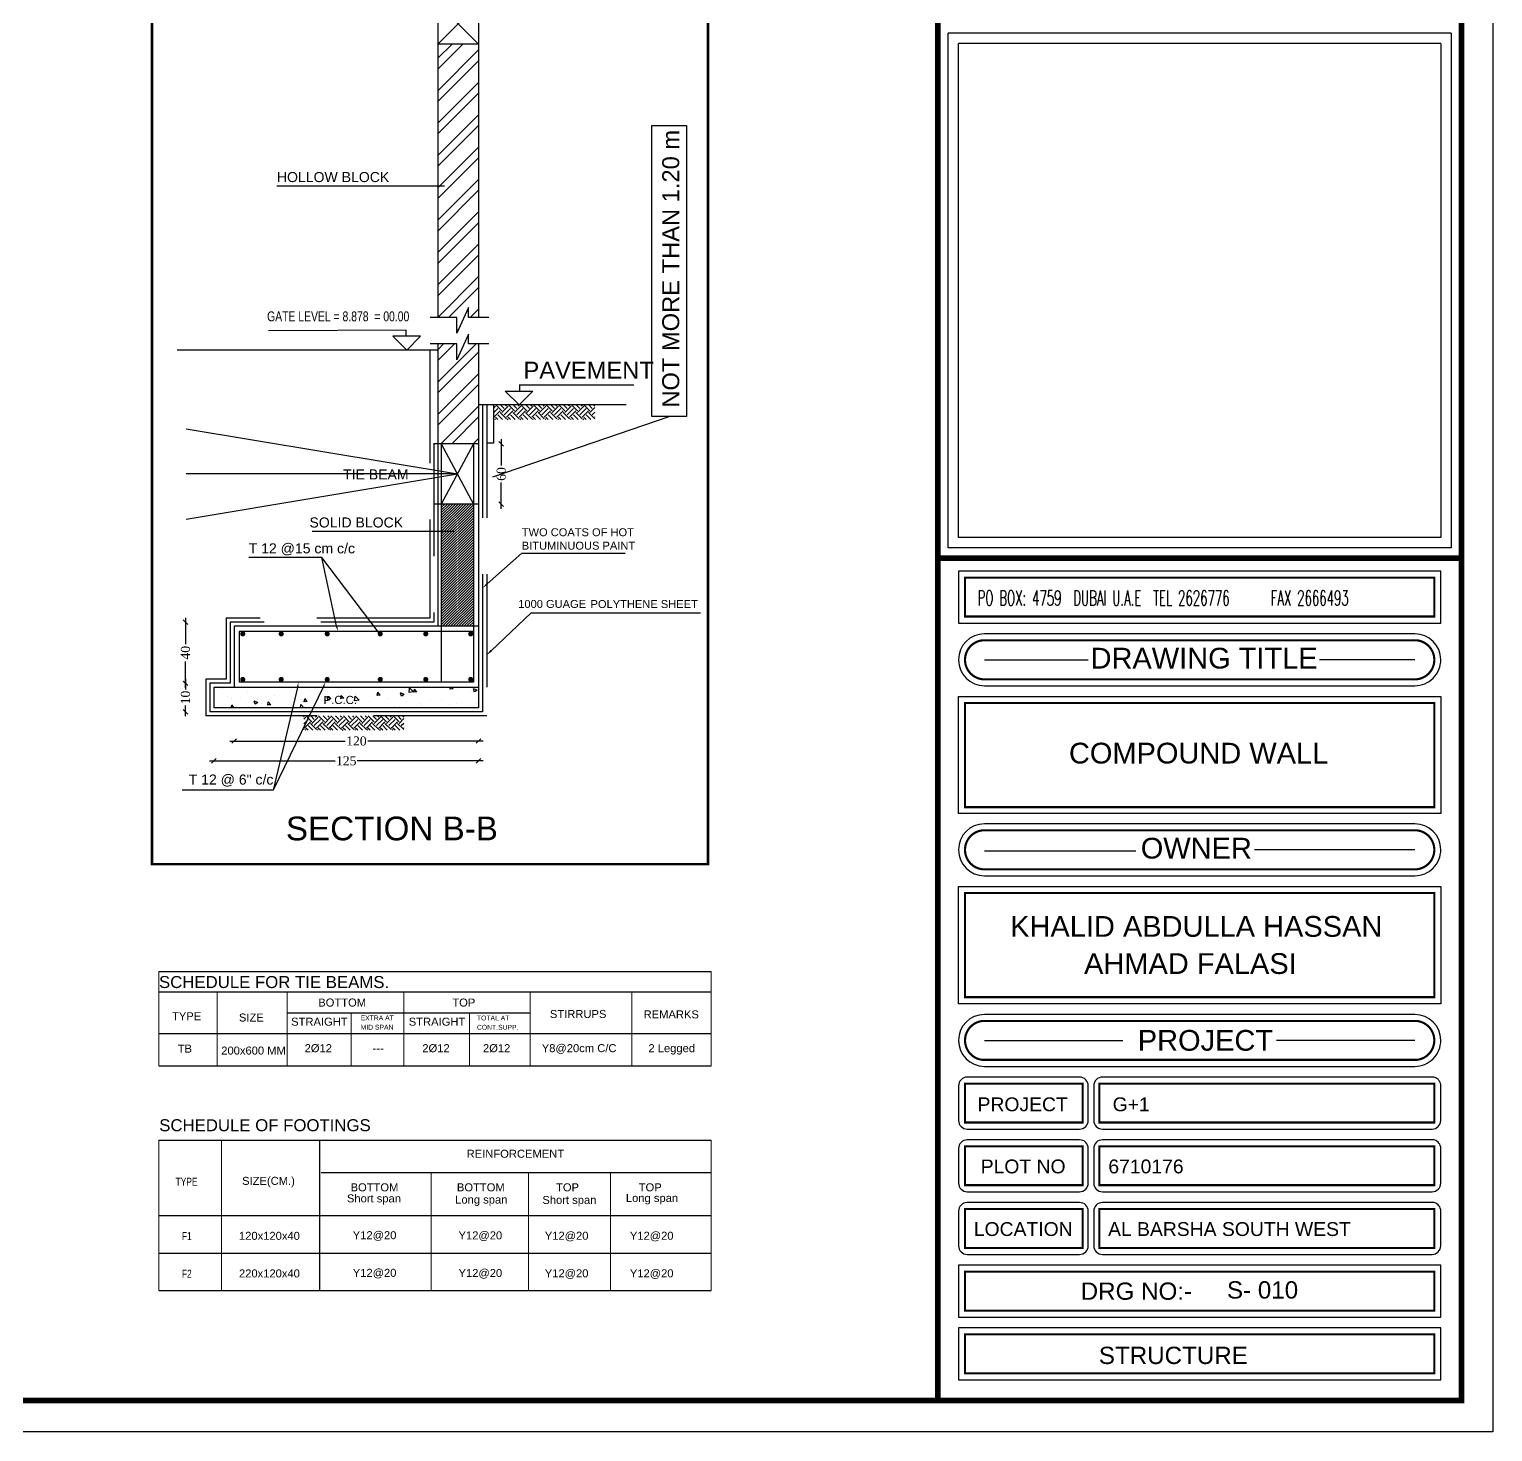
# Model space of a CAD drawing. Header units: metres. Extents: x 503482 to 1007323, y 2781056 to 5562345.
# Drawn here: x 504060.29 to 504092.66, y 2781056.11 to 2781087.14 of the extents above; entities that cross this region are included whole.
import ezdxf

# ---------------------------------------------------------------- set-up
doc = ezdxf.new("R2010")
doc.units = ezdxf.units.M
doc.header["$LTSCALE"] = 10
doc.header["$MEASUREMENT"] = 0
doc.header["$PDMODE"] = 3
doc.linetypes.add('HIDDEN', pattern=[0.375, 0.25, -0.125])
doc.linetypes.add('HIDDEN2', pattern=[0.1875, 0.125, -0.0625])
doc.layers.get('0').update_dxf_attribs({"linetype": 'CONTINUOUS'})
doc.layers.get('DEFPOINTS').update_dxf_attribs({"linetype": 'CONTINUOUS'})
for name, color, linetype in [('00001WALL', 7, 'CONTINUOUS'), ('BEAM', 7, 'CONTINUOUS'), ('COL', 3, 'CONTINUOUS'), ('D', 1, 'CONTINUOUS'), ('M.TITLE BLOCK', 7, 'CONTINUOUS'), ('W', 7, 'CONTINUOUS')]:
    doc.layers.add(name, color=color, linetype=linetype)
for name, color, linetype, lineweight in [('01_WALLS', 7, 'CONTINUOUS', 25), ('furniture', 2, 'CONTINUOUS', 13), ('TEXT', 254, 'CONTINUOUS', 13), ('WALL', 7, 'CONTINUOUS', 30)]:
    doc.layers.add(name, color=color, linetype=linetype, lineweight=lineweight)
doc.styles.add('AREAL', font='times.ttf')
doc.styles.add('ARIAL', font='arial.ttf')
doc.styles.add('ARIEL', font='arial.ttf', dxfattribs={"width": 0.75})
doc.styles.add('ROMAN', font='romant.shx', dxfattribs={"height": 0.6})
doc.styles.add('SANSSERIFBOLD', font='sanss___.ttf', dxfattribs={"height": 18})
doc.styles.add('style3', font='arial.ttf', dxfattribs={"height": 7})
doc.dimstyles.new('bdc-1-100-A', dxfattribs={"dimtxt": 0.2, "dimasz": 0.1, "dimexe": 0, "dimexo": 0, "dimgap": 0.05, "dimtad": 1, "dimzin": 7, "dimdsep": 46, "dimtxsty": 'AREAL', "dimblk": 'OBLIQUE', "dimcen": 0.001, "dimdle": 0.1, "dimse1": 1, "dimse2": 1, "dimclrd": 15, "dimclre": 8, "dimclrt": 3, "dimadec": 0, "dimazin": 0, "dimtfac": 1, "dimtix": 1, "dimtmove": 2, "dimatfit": 3, "dimldrblk": 'OBLIQUE', "dimfxl": 0.1, "dimtolj": 1, "dimtzin": 0, "dimlwe": 5, "dimarcsym": 0})
doc.dimstyles.new('omer', dxfattribs={"dimscale": 0, "dimtxt": 489, "dimasz": 6, "dimexe": 4, "dimexo": 4, "dimgap": 2, "dimtad": 1, "dimdec": 0, "dimzin": 0, "dimdsep": 46, "dimlunit": 4, "dimtxsty": 'style3', "dimblk": 'ARCHTICK', "dimcen": 4, "dimdle": 2, "dimclrd": 1, "dimclre": 1, "dimclrt": 3, "dimadec": 0, "dimazin": 0, "dimtfac": 2, "dimtdec": 0, "dimtofl": 0, "dimtmove": 2, "dimatfit": 3, "dimldrblk": 'OPEN', "dimfxl": 4, "dimtolj": 1, "dimtzin": 0, "dimarcsym": 0})
pattern_1 = [(45, (503743.36575, 2781239.9281), (-0.35829064, 0.35829064), []), (45, (503743.6046, 2781239.9281), (-0.35829064, 0.35829064), [])]

# ---------------------------------------------------------------- blocks, each defined once
blk = doc.blocks.new('A$C2A1342A5')
at = {"color": 1, "style": 'ROMAN'}
blk.add_text('PO BOX: 4759  DUBAI U.A.E  TEL 2626776   FAX 2666493', height=10, dxfattribs=at).set_placement((-0.95, 0))
blk = doc.blocks.new('*X1229')
at = {"color": 0}
for p, q in [((17472.6, 6951.3), (17463.1, 6960.8)), ((17463.3, 6963.7), (17465.8, 6966.2)), ((17468, 6959), (17475.1, 6966.2)), ((17472.6, 6954.4), (17484.4, 6966.2)), ((17492.7, 6946.7), (17480.3, 6959)), ((17497.4, 6951.3), (17485, 6963.7)), ((17488.1, 6963.7), (17490.6, 6966.2)), ((17492.7, 6959), (17499.9, 6966.2)), ((17497.4, 6954.4), (17509.2, 6966.2)), ((17517.5, 6946.7), (17505.1, 6959)), ((17522.1, 6951.3), (17509.7, 6963.7)), ((17512.8, 6963.7), (17515.3, 6966.2)), ((17517.5, 6959), (17524.6, 6966.2)), ((17522.1, 6954.4), (17533.9, 6966.2)), ((17542.2, 6946.7), (17529.8, 6959)), ((17546.9, 6951.3), (17534.5, 6963.7)), ((17537.6, 6963.7), (17540.1, 6966.2)), ((17542.2, 6959), (17549.4, 6966.2)), ((17546.9, 6954.4), (17558.7, 6966.2)), ((17567, 6946.7), (17554.6, 6959)), ((17571.6, 6951.3), (17559.2, 6963.7)), ((17562.3, 6963.7), (17564.8, 6966.2)), ((17567, 6959), (17574.1, 6966.2)), ((17571.6, 6954.4), (17583.4, 6966.2)), ((17591.7, 6946.7), (17579.3, 6959)), ((17596.4, 6951.3), (17584, 6963.7)), ((17587.1, 6963.7), (17589.6, 6966.2)), ((17591.7, 6959), (17598.9, 6966.2)), ((17596.4, 6954.4), (17608.2, 6966.2)), ((17616.5, 6946.7), (17604.1, 6959)), ((17621.1, 6951.3), (17608.7, 6963.7)), ((17611.8, 6963.7), (17614.3, 6966.2)), ((17616.5, 6959), (17623.6, 6966.2)), ((17621.1, 6954.4), (17632.9, 6966.2)), ((17641.2, 6946.7), (17628.8, 6959)), ((17645.8, 6951.3), (17633.5, 6963.7)), ((17636.6, 6963.7), (17639.1, 6966.2)), ((17641.2, 6959), (17648.4, 6966.2)), ((17645.8, 6954.4), (17657.6, 6966.2)), ((17662.3, 6950.3), (17653.6, 6959)), ((17662.3, 6959.6), (17658.2, 6963.7)), ((17661.3, 6963.7), (17662.3, 6964.7)), ((17468, 6946.7), (17463.1, 6951.5)), ((17463.3, 6942), (17463.1, 6942.3)), ((17463.3, 6938.9), (17475.7, 6951.3)), ((17471.1, 6937.4), (17480.3, 6946.7)), ((17488.1, 6942), (17475.7, 6954.4)), ((17480.4, 6937.4), (17485, 6942)), ((17486.5, 6937.4), (17485, 6938.9)), ((17488.1, 6938.9), (17500.5, 6951.3)), ((17495.9, 6937.4), (17505.1, 6946.7)), ((17512.8, 6942), (17500.5, 6954.4)), ((17505.1, 6937.4), (17509.7, 6942)), ((17511.2, 6937.4), (17509.7, 6938.9)), ((17512.8, 6938.9), (17525.2, 6951.3)), ((17520.6, 6937.4), (17529.8, 6946.7)), ((17537.6, 6942), (17525.2, 6954.4)), ((17529.9, 6937.4), (17534.5, 6942)), ((17536, 6937.4), (17534.5, 6938.9)), ((17537.6, 6938.9), (17549.9, 6951.3)), ((17545.3, 6937.4), (17554.6, 6946.7)), ((17562.3, 6942), (17549.9, 6954.4)), ((17554.6, 6937.4), (17559.2, 6942)), ((17560.7, 6937.4), (17559.2, 6938.9)), ((17562.3, 6938.9), (17574.7, 6951.3)), ((17570.1, 6937.4), (17579.3, 6946.7)), ((17587.1, 6942), (17574.7, 6954.4)), ((17579.4, 6937.4), (17584, 6942)), ((17585.5, 6937.4), (17584, 6938.9)), ((17587.1, 6938.9), (17599.4, 6951.3)), ((17594.8, 6937.4), (17604.1, 6946.7)), ((17611.8, 6942), (17599.4, 6954.4)), ((17604.1, 6937.4), (17608.7, 6942)), ((17610.2, 6937.4), (17608.7, 6938.9)), ((17611.8, 6938.9), (17624.2, 6951.3)), ((17619.6, 6937.4), (17628.8, 6946.7)), ((17636.6, 6942), (17624.2, 6954.4)), ((17628.9, 6937.4), (17633.5, 6942)), ((17635, 6937.4), (17633.5, 6938.9)), ((17636.6, 6938.9), (17648.9, 6951.3)), ((17644.3, 6937.4), (17653.6, 6946.7)), ((17661.3, 6942), (17648.9, 6954.4)), ((17653.6, 6937.4), (17658.2, 6942)), ((17659.7, 6937.4), (17658.2, 6938.9)), ((17661.3, 6938.9), (17662.3, 6940))]:
    blk.add_line(p, q, dxfattribs=at)
blk = doc.blocks.new('*X1228')
at = {"color": 0}
for p, q in [((17487.78, 6587.7), (17488.48, 6587.96)), ((17487.78, 6587.7), (17488.28, 6587.36)), ((17488.28, 6587.35), (17488.48, 6587.95)), ((17489.14, 6587.44), (17489.14, 6587.44)), ((17491.64, 6587.77), (17491.64, 6587.77)), ((17492.47, 6587.99), (17492.7, 6588.26)), ((17492.47, 6587.99), (17493.06, 6587.94)), ((17493.07, 6587.92), (17493.01, 6588.26)), ((17499.64, 6587.36), (17500.12, 6587.94)), ((17499.64, 6587.36), (17500.24, 6587.31)), ((17500.24, 6587.3), (17500.12, 6587.92)), ((17500.28, 6587.39), (17501.06, 6588.2)), ((17500.28, 6587.39), (17501.17, 6587.25)), ((17500.7, 6586.75), (17500.7, 6586.75)), ((17501.17, 6587.24), (17501.06, 6588.19)), ((17502.15, 6586.89), (17502.85, 6587.16)), ((17502.15, 6586.89), (17502.65, 6586.56)), ((17502.65, 6586.55), (17502.85, 6587.15)), ((17506.53, 6587.75), (17506.53, 6587.75)), ((17506.81, 6586.73), (17507.29, 6587.31)), ((17506.81, 6586.73), (17507.41, 6586.68)), ((17507.21, 6587.16), (17507.21, 6587.16)), ((17507.41, 6586.67), (17507.3, 6587.29)), ((17511.72, 6586.82), (17511.72, 6586.82)), ((17512.41, 6587.91), (17512.41, 6587.91)), ((17513.98, 6586.11), (17514.47, 6586.68)), ((17514.23, 6587.15), (17514.23, 6587.15)), ((17514.59, 6586.04), (17514.47, 6586.67)), ((17518.01, 6587.65), (17518.01, 6587.65)), ((17520.59, 6587.56), (17520.59, 6587.56)), ((17527.66, 6586.67), (17527.66, 6586.67)), ((17532.8, 6587.38), (17532.8, 6587.38)), ((17537.85, 6588.02), (17537.85, 6588.02)), ((17537.93, 6588.17), (17537.93, 6588.17)), ((17487.94, 6585.09), (17487.94, 6585.09)), ((17489.04, 6584.75), (17489.04, 6584.75)), ((17491.83, 6585.06), (17491.83, 6585.06)), ((17492.8, 6584.33), (17492.8, 6584.33)), ((17493.28, 6584.87), (17493.28, 6584.87)), ((17494.87, 6585.75), (17494.87, 6585.75)), ((17497.03, 6585.81), (17497.03, 6585.81)), ((17498.62, 6584.64), (17498.62, 6584.64)), ((17499.12, 6585.16), (17499.12, 6585.16)), ((17501.62, 6585.49), (17501.62, 6585.49)), ((17502.16, 6586.52), (17502.16, 6586.52)), ((17503.1, 6584.56), (17503.1, 6584.56)), ((17503.96, 6584.42), (17503.96, 6584.42)), ((17505.41, 6585.99), (17505.41, 6585.99)), ((17508.93, 6585.56), (17508.93, 6585.56)), ((17510.95, 6585.74), (17511.73, 6586.55)), ((17510.95, 6585.74), (17511.84, 6585.6)), ((17511.85, 6585.59), (17511.74, 6586.54)), ((17512.28, 6584.58), (17512.28, 6584.58)), ((17513.98, 6586.11), (17514.58, 6586.05)), ((17514.76, 6586.56), (17514.76, 6586.56)), ((17516.52, 6586.09), (17517.22, 6586.36)), ((17516.52, 6586.09), (17517.02, 6585.76)), ((17517.02, 6585.74), (17517.23, 6586.35)), ((17517.42, 6585.28), (17517.42, 6585.28)), ((17521.16, 6585.48), (17521.64, 6586.05)), ((17521.16, 6585.48), (17521.75, 6585.43)), ((17521.76, 6585.41), (17521.64, 6586.04)), ((17521.7, 6584.54), (17521.7, 6584.54)), ((17521.8, 6584.26), (17522.4, 6584.89)), ((17522.48, 6584.26), (17522.41, 6584.88)), ((17522.47, 6585.92), (17522.47, 6585.92)), ((17524.2, 6584.86), (17524.2, 6584.86)), ((17527.99, 6585.36), (17527.99, 6585.36)), ((17528.33, 6584.85), (17528.81, 6585.43)), ((17528.33, 6584.85), (17528.93, 6584.8)), ((17528.93, 6584.78), (17528.82, 6585.41)), ((17530.24, 6585.06), (17530.24, 6585.06)), ((17530.89, 6585.29), (17531.59, 6585.56)), ((17530.89, 6585.29), (17531.39, 6584.96)), ((17531.39, 6584.94), (17531.6, 6585.55)), ((17534.3, 6586.19), (17534.3, 6586.19)), ((17535.53, 6584.26), (17535.98, 6584.8)), ((17536.08, 6584.26), (17535.99, 6584.78)), ((17536.07, 6586.06), (17536.07, 6586.06)), ((17536.81, 6586.52), (17536.81, 6586.52)), ((17537.73, 6584.69), (17537.73, 6584.69))]:
    blk.add_line(p, q, dxfattribs=at)
blk = doc.blocks.new('_ArchTick')
at = {"color": 0, "linetype": 'ByBlock', "const_width": 0.15}
blk.add_lwpolyline([(-0.5, -0.5), (0.5, 0.5)], dxfattribs=at)
blk = doc.blocks.new('_Open')
at = {"color": 0, "linetype": 'ByBlock', "lineweight": -2}
for p, q in [((-1, 0.1667), (0, 0)), ((-1, -0.1667), (0, 0)), ((0, 0), (-1, 0))]:
    blk.add_line(p, q, dxfattribs=at)
blk = doc.blocks.new('_Oblique')
at = {"color": 0, "linetype": 'ByBlock', "lineweight": -2}
blk.add_line((-0.5, -0.5), (0.5, 0.5), dxfattribs=at)
blk = doc.blocks.new('*D1322')
at = {"layer": 'DEFPOINTS', "color": 0, "transparency": 16777216}
for p in [(504064.822, 2781072.577), (504070.227, 2781072.577), (504070.227, 2781071.389)]:
    blk.add_point(p, dxfattribs=at)
at = {"layer": 'furniture', "color": 1, "lineweight": -2, "transparency": 16777216}
for p, q in [((504064.722, 2781071.389), (504067.276, 2781071.389)), ((504070.327, 2781071.389), (504067.774, 2781071.389))]:
    blk.add_line(p, q, dxfattribs=at)
at = {"layer": 'furniture', "color": 1, "lineweight": -2, "transparency": 16777216, "xscale": 0.1, "yscale": 0.1, "zscale": 0.1, "rotation": 180}
blk.add_blockref('_Oblique', (504064.822, 2781071.389), dxfattribs=at)
at = {"layer": 'furniture', "color": 1, "lineweight": -2, "transparency": 16777216, "xscale": 0.1, "yscale": 0.1, "zscale": 0.1}
blk.add_blockref('_Oblique', (504070.227, 2781071.389), dxfattribs=at)
at = {"layer": 'furniture', "color": 3, "transparency": 16777216, "insert": (504067.525, 2781071.389), "char_height": 0.2, "attachment_point": 5, "style": 'AREAL'}
blk.add_mtext('\\A1;120', dxfattribs=at)
blk = doc.blocks.new('*D1323')
at = {"layer": 'DEFPOINTS', "color": 0, "transparency": 16777216}
for p in [(504064.372, 2781072.126), (504070.227, 2781072.126), (504070.227, 2781070.951)]:
    blk.add_point(p, dxfattribs=at)
at = {"layer": 'furniture', "color": 1, "lineweight": -2, "transparency": 16777216}
for p, q in [((504064.272, 2781070.951), (504067.055, 2781070.951)), ((504070.327, 2781070.951), (504067.544, 2781070.951))]:
    blk.add_line(p, q, dxfattribs=at)
at = {"layer": 'furniture', "color": 1, "lineweight": -2, "transparency": 16777216, "xscale": 0.1, "yscale": 0.1, "zscale": 0.1, "rotation": 180}
blk.add_blockref('_Oblique', (504064.372, 2781070.951), dxfattribs=at)
at = {"layer": 'furniture', "color": 1, "lineweight": -2, "transparency": 16777216, "xscale": 0.1, "yscale": 0.1, "zscale": 0.1}
blk.add_blockref('_Oblique', (504070.227, 2781070.951), dxfattribs=at)
at = {"layer": 'furniture', "color": 3, "transparency": 16777216, "insert": (504067.3, 2781070.951), "char_height": 0.2, "attachment_point": 5, "style": 'AREAL'}
blk.add_mtext('\\A1;125', dxfattribs=at)
blk = doc.blocks.new('*D1324')
at = {"layer": 'DEFPOINTS', "color": 0, "transparency": 16777216}
for p in [(504064.732, 2781074.018), (504063.743, 2781072.667), (504064.732, 2781072.667)]:
    blk.add_point(p, dxfattribs=at)
at = {"layer": 'furniture', "color": 1, "lineweight": -2, "transparency": 16777216}
for p, q in [((504063.743, 2781074.118), (504063.743, 2781073.533)), ((504063.743, 2781072.567), (504063.743, 2781073.152))]:
    blk.add_line(p, q, dxfattribs=at)
at = {"layer": 'furniture', "color": 1, "lineweight": -2, "transparency": 16777216, "xscale": 0.1, "yscale": 0.1, "zscale": 0.1}
for p, rotation in [((504063.743, 2781074.018), 90), ((504063.743, 2781072.667), 270)]:
    blk.add_blockref('_Oblique', p, dxfattribs=dict(at, rotation=rotation))
at = {"layer": 'furniture', "color": 3, "transparency": 16777216, "insert": (504063.743, 2781073.343), "char_height": 0.2, "attachment_point": 5, "rotation": 90, "style": 'AREAL'}
blk.add_mtext('\\A1;40', dxfattribs=at)
blk = doc.blocks.new('*D1405')
at = {"layer": 'DEFPOINTS', "color": 0, "transparency": 16777216}
for p in [(504064.732, 2781072.667), (504063.743, 2781072.036), (504064.282, 2781072.036)]:
    blk.add_point(p, dxfattribs=at)
at = {"layer": 'furniture', "color": 1, "lineweight": -2, "transparency": 16777216}
for p, q in [((504063.743, 2781072.767), (504063.743, 2781072.527)), ((504063.743, 2781071.936), (504063.743, 2781072.177))]:
    blk.add_line(p, q, dxfattribs=at)
at = {"layer": 'furniture', "color": 1, "lineweight": -2, "transparency": 16777216, "xscale": 0.1, "yscale": 0.1, "zscale": 0.1}
for p, rotation in [((504063.743, 2781072.667), 90), ((504063.743, 2781072.036), 270)]:
    blk.add_blockref('_Oblique', p, dxfattribs=dict(at, rotation=rotation))
at = {"layer": 'furniture', "color": 3, "transparency": 16777216, "insert": (504063.743, 2781072.352), "char_height": 0.2, "attachment_point": 5, "rotation": 90, "style": 'AREAL'}
blk.add_mtext('\\A1;10', dxfattribs=at)
blk = doc.blocks.new('*D1406')
at = {"layer": 'DEFPOINTS', "color": 0, "transparency": 16777216}
for p in [(504069.236, 2781077.965), (504069.239, 2781076.63), (504070.728, 2781076.63)]:
    blk.add_point(p, dxfattribs=at)
at = {"layer": 'furniture', "color": 1, "lineweight": -2, "transparency": 16777216}
for p, q in [((504070.728, 2781078.065), (504070.728, 2781077.484)), ((504070.728, 2781076.53), (504070.728, 2781077.112))]:
    blk.add_line(p, q, dxfattribs=at)
at = {"layer": 'furniture', "color": 1, "lineweight": -2, "transparency": 16777216, "xscale": 0.1, "yscale": 0.1, "zscale": 0.1}
for p, rotation in [((504070.728, 2781077.965), 90), ((504070.728, 2781076.63), 270)]:
    blk.add_blockref('_Oblique', p, dxfattribs=dict(at, rotation=rotation))
at = {"layer": 'furniture', "color": 3, "transparency": 16777216, "insert": (504070.728, 2781077.298), "char_height": 0.2, "attachment_point": 5, "rotation": 90, "style": 'AREAL'}
blk.add_mtext('\\A1;60', dxfattribs=at)

msp = doc.modelspace()

# ---------------------------------------------------------------- hatches: boundary and pattern name
at = {"layer": 'COL'}
h = msp.add_hatch(dxfattribs=at)
h.set_pattern_fill('ANSI31', color=256, scale=0.333629, style=0)
h.set_pattern_definition([(45, (503450.335075, 2781369.34345), (-0.029488942, 0.029488942), [])])
h.paths.add_polyline_path([(504070.115, 2781076.63), (504069.403, 2781076.63), (504069.403, 2781073.928), (504070.115, 2781073.928)])
at = {"layer": 'WALL'}
h = msp.add_hatch(dxfattribs=at)
h.set_pattern_fill('ANSI32', color=9, scale=1.351199, style=0)
h.set_pattern_definition(pattern_1)
h.paths.add_polyline_path([(504070.227, 2781086.809), (504069.326, 2781086.809), (504069.326, 2781080.763), (504069.747, 2781080.763), (504069.747, 2781080.412), (504070.001, 2781080.979), (504070.001, 2781080.763), (504070.227, 2781080.763)])
h = msp.add_hatch(dxfattribs=at)
h.set_pattern_fill('ANSI32', color=9, scale=1.351199, style=0)
h.set_pattern_definition(pattern_1)
h.paths.add_polyline_path([(504070.227, 2781080.175), (504070.001, 2781080.175), (504070.001, 2781080.391), (504069.747, 2781079.824), (504069.747, 2781080.175), (504069.326, 2781080.175), (504069.326, 2781077.982), (504069.326, 2781077.965), (504070.227, 2781077.965), (504070.227, 2781077.982)])

# ---------------------------------------------------------------- linework, layer by layer
at = {"color": 4}
for p, q in [((504070.24, 2781077.965), (504069.239, 2781077.965)), ((504070.227, 2781077.965), (504069.326, 2781077.965)), ((504070.24, 2781076.63), (504069.239, 2781076.63))]:
    msp.add_line(p, q, dxfattribs=at)
for p, q in [((504063.153, 2781066.292), (504075.374, 2781066.292)), ((504063.153, 2781065.837), (504075.374, 2781065.837)), ((504065.994, 2781065.379), (504071.372, 2781065.379)), ((504063.153, 2781064.92), (504071.372, 2781064.92)), ((504071.372, 2781064.92), (504075.374, 2781064.92)), ((504063.153, 2781064.2), (504075.374, 2781064.2)), ((504063.153, 2781062.557), (504075.374, 2781062.557)), ((504066.709, 2781062.557), (504066.709, 2781059.229)), ((504066.744, 2781061.845), (504075.374, 2781061.845)), ((504063.153, 2781060.893), (504075.374, 2781060.893)), ((504063.153, 2781060.061), (504075.374, 2781060.061)), ((504063.153, 2781059.229), (504075.374, 2781059.229))]:
    msp.add_line(p, q)
at = {"layer": '00001WALL', "color": 2, "ltscale": 0.025}
for p, q in [((504070.555, 2781078.828), (504070.407, 2781078.828)), ((504070.555, 2781078.828), (504070.555, 2781077.982)), ((504070.54, 2781077.237), (504074.44, 2781078.567)), ((504070.555, 2781077.982), (504070.407, 2781077.982))]:
    msp.add_line(p, q, dxfattribs=at)
msp.add_lwpolyline([(504074.823, 2781078.567), (504074.058, 2781078.567), (504074.058, 2781085.01), (504074.823, 2781085.01)], close=True, dxfattribs=at)
at = {"layer": '01_WALLS', "color": 4, "const_width": 0.0478}
for points in [[(504091.368, 2781075.004), (504080.987, 2781075.004), (504080.987, 2781074.143), (504091.368, 2781074.143)], [(504091.368, 2781075.004), (504080.987, 2781075.004), (504080.987, 2781074.143), (504091.368, 2781074.143)], [(504080.987, 2781072.231), (504091.368, 2781072.231), (504091.368, 2781069.926), (504080.987, 2781069.926)], [(504080.987, 2781072.231), (504091.368, 2781072.231), (504091.368, 2781069.926), (504080.987, 2781069.926)], [(504080.987, 2781068.026), (504091.368, 2781068.026), (504091.368, 2781065.721), (504080.987, 2781065.721)], [(504080.987, 2781068.026), (504091.368, 2781068.026), (504091.368, 2781065.721), (504080.987, 2781065.721)], [(504083.59, 2781062.948), (504083.59, 2781063.808), (504080.987, 2781063.808), (504080.987, 2781062.948)], [(504083.59, 2781062.948), (504083.59, 2781063.808), (504080.987, 2781063.808), (504080.987, 2781062.948)], [(504083.958, 2781062.948), (504091.368, 2781062.948), (504091.368, 2781063.808), (504083.958, 2781063.808)], [(504083.958, 2781062.948), (504091.368, 2781062.948), (504091.368, 2781063.808), (504083.958, 2781063.808)], [(504083.59, 2781061.561), (504083.59, 2781062.422), (504080.987, 2781062.422), (504080.987, 2781061.561)], [(504083.59, 2781061.561), (504083.59, 2781062.422), (504080.987, 2781062.422), (504080.987, 2781061.561)], [(504083.958, 2781061.561), (504091.368, 2781061.561), (504091.368, 2781062.422), (504083.958, 2781062.422)], [(504083.958, 2781061.561), (504091.368, 2781061.561), (504091.368, 2781062.422), (504083.958, 2781062.422)], [(504083.59, 2781060.174), (504083.59, 2781061.035), (504080.987, 2781061.035), (504080.987, 2781060.174)], [(504083.59, 2781060.174), (504083.59, 2781061.035), (504080.987, 2781061.035), (504080.987, 2781060.174)], [(504083.958, 2781060.174), (504091.368, 2781060.174), (504091.368, 2781061.035), (504083.958, 2781061.035)], [(504083.958, 2781060.174), (504091.368, 2781060.174), (504091.368, 2781061.035), (504083.958, 2781061.035)], [(504091.368, 2781059.648), (504080.987, 2781059.648), (504080.987, 2781058.787), (504091.368, 2781058.787)], [(504091.368, 2781059.648), (504080.987, 2781059.648), (504080.987, 2781058.787), (504091.368, 2781058.787)], [(504091.368, 2781058.261), (504080.987, 2781058.261), (504080.987, 2781057.4), (504091.368, 2781057.4)], [(504091.368, 2781058.261), (504080.987, 2781058.261), (504080.987, 2781057.4), (504091.368, 2781057.4)]]:
    msp.add_lwpolyline(points, close=True, dxfattribs=at)
for points in [[(504090.986, 2781073.617), (504081.37, 2781073.617, 0.888872), (504081.37, 2781072.756), (504090.986, 2781072.756, 0.888872), (504090.986, 2781073.617, -0.888872)], [(504090.986, 2781073.617), (504081.37, 2781073.617, 0.888872), (504081.37, 2781072.756), (504090.986, 2781072.756, 0.888872), (504090.986, 2781073.617, -0.888872)], [(504090.986, 2781069.413), (504081.37, 2781069.413, 0.888872), (504081.37, 2781068.552), (504090.986, 2781068.552, 0.888872), (504090.986, 2781069.413, -0.888872)], [(504090.986, 2781069.413), (504081.37, 2781069.413, 0.888872), (504081.37, 2781068.552), (504090.986, 2781068.552, 0.888872), (504090.986, 2781069.413, -0.888872)], [(504090.986, 2781065.195), (504081.37, 2781065.195, 0.888872), (504081.37, 2781064.335), (504090.986, 2781064.335, 0.888872), (504090.986, 2781065.195, -0.888872)], [(504090.986, 2781065.195), (504081.37, 2781065.195, 0.888872), (504081.37, 2781064.335), (504090.986, 2781064.335, 0.888872), (504090.986, 2781065.195, -0.888872)]]:
    msp.add_lwpolyline(points, format="xyb", dxfattribs=at)
at = {"layer": 'COL', "color": 5}
for p, q in [((504069.326, 2781087.867), (504069.326, 2781080.763)), ((504070.227, 2781087.867), (504070.227, 2781080.763)), ((504070.227, 2781086.809), (504069.326, 2781086.809)), ((504069.326, 2781080.175), (504069.326, 2781077.982)), ((504070.227, 2781080.175), (504070.227, 2781077.982)), ((504069.326, 2781077.982), (504069.326, 2781073.928)), ((504070.227, 2781077.982), (504070.227, 2781073.928))]:
    msp.add_line(p, q, dxfattribs=at)
at = {"layer": 'COL', "color": 4}
for p, q in [((504069.326, 2781087.709), (504070.227, 2781086.809)), ((504070.227, 2781087.709), (504069.326, 2781086.809)), ((504069.747, 2781080.763), (504069.159, 2781080.763)), ((504070.001, 2781080.979), (504069.747, 2781080.412)), ((504069.747, 2781080.412), (504069.747, 2781080.763)), ((504070.001, 2781080.763), (504070.001, 2781080.979)), ((504070.454, 2781080.763), (504070.001, 2781080.763)), ((504070.001, 2781080.391), (504069.747, 2781079.824)), ((504070.001, 2781080.175), (504070.001, 2781080.391)), ((504069.747, 2781080.175), (504069.159, 2781080.175)), ((504069.747, 2781079.824), (504069.747, 2781080.175)), ((504070.454, 2781080.175), (504070.001, 2781080.175)), ((504070.317, 2781072.036), (504064.282, 2781072.036))]:
    msp.add_line(p, q, dxfattribs=at)
at = {"layer": 'COL', "color": 7}
for p, q in [((504069.326, 2781080.04), (504063.559, 2781080.04)), ((504073.492, 2781078.828), (504070.215, 2781078.828))]:
    msp.add_line(p, q, dxfattribs=at)
at = {"layer": 'COL', "color": 7, "linetype": 'HIDDEN'}
for p, q in [((504069.146, 2781080.04), (504069.146, 2781074.108)), ((504070.317, 2781078.828), (504070.317, 2781073.928)), ((504070.407, 2781078.828), (504070.407, 2781071.946)), ((504069.236, 2781077.982), (504069.236, 2781074.018)), ((504069.146, 2781074.108), (504064.642, 2781074.108)), ((504064.642, 2781074.108), (504064.642, 2781072.757)), ((504069.236, 2781074.018), (504064.732, 2781074.018)), ((504064.732, 2781074.018), (504064.732, 2781072.667)), ((504070.317, 2781073.928), (504070.317, 2781072.036)), ((504064.642, 2781072.757), (504064.192, 2781072.757)), ((504064.192, 2781072.757), (504064.192, 2781071.946)), ((504064.732, 2781072.667), (504064.282, 2781072.667)), ((504064.282, 2781072.667), (504064.282, 2781072.036)), ((504070.407, 2781071.946), (504064.192, 2781071.946))]:
    msp.add_line(p, q, dxfattribs=at)
at = {"layer": 'COL'}
for p, q in [((504069.403, 2781077.965), (504069.403, 2781072.689)), ((504070.115, 2781077.965), (504070.115, 2781072.689)), ((504070.115, 2781073.815), (504064.935, 2781073.815)), ((504064.935, 2781073.815), (504064.935, 2781072.689)), ((504070.115, 2781072.689), (504064.935, 2781072.689))]:
    msp.add_line(p, q, dxfattribs=at)
at = {"layer": 'COL', "color": 3}
for p, q in [((504070.227, 2781073.928), (504064.822, 2781073.928)), ((504064.822, 2781073.928), (504064.822, 2781072.577)), ((504070.227, 2781073.928), (504070.227, 2781072.577))]:
    msp.add_line(p, q, dxfattribs=at)
at = {"layer": 'COL', "color": 2}
for p, q in [((504070.227, 2781072.577), (504064.372, 2781072.577)), ((504064.372, 2781072.577), (504064.372, 2781072.126)), ((504070.227, 2781072.577), (504070.227, 2781072.126)), ((504070.227, 2781072.126), (504064.372, 2781072.126))]:
    msp.add_line(p, q, dxfattribs=at)
at = {"layer": 'COL', "const_width": 0.0563}
for points in [[(504065.039, 2781073.759, -1), (504064.983, 2781073.759, -1)], [(504065.89, 2781073.759, -1), (504065.833, 2781073.759, -1)], [(504066.908, 2781073.759, -1), (504066.851, 2781073.759, -1)], [(504068.081, 2781073.759, -1), (504068.025, 2781073.759, -1)], [(504069.087, 2781073.759, -1), (504069.031, 2781073.759, -1)], [(504070.082, 2781073.759, -1), (504070.025, 2781073.759, -1)], [(504065.039, 2781072.753, -1), (504064.983, 2781072.753, -1)], [(504065.89, 2781072.753, -1), (504065.833, 2781072.753, -1)], [(504068.081, 2781072.753, -1), (504068.025, 2781072.753, -1)], [(504069.087, 2781072.753, -1), (504069.031, 2781072.753, -1)], [(504070.082, 2781072.753, -1), (504070.025, 2781072.753, -1)]]:
    msp.add_lwpolyline(points, format="xyb", close=True, dxfattribs=at)
at = {"layer": 'D', "color": 8, "linetype": 'HIDDEN2', "ltscale": 24}
for p, q in [((504069.403, 2781077.965), (504070.115, 2781076.63)), ((504070.115, 2781077.965), (504069.403, 2781076.63))]:
    msp.add_line(p, q, dxfattribs=at)
at = {"layer": 'M.TITLE BLOCK', "color": 253, "linetype": 'Continuous', "ltscale": 24}
for p, q in [((504081.417, 2781073.187), (504083.709, 2781073.187)), ((504081.417, 2781073.187), (504083.709, 2781073.187)), ((504090.935, 2781073.187), (504088.826, 2781073.187)), ((504090.935, 2781073.187), (504088.826, 2781073.187)), ((504084.764, 2781068.95), (504081.42, 2781068.95)), ((504084.764, 2781068.95), (504081.42, 2781068.95)), ((504090.938, 2781068.983), (504087.39, 2781068.983)), ((504090.938, 2781068.983), (504087.39, 2781068.983)), ((504081.417, 2781064.765), (504084.475, 2781064.765)), ((504081.417, 2781064.765), (504084.475, 2781064.765)), ((504090.938, 2781064.765), (504087.88, 2781064.765)), ((504090.938, 2781064.765), (504087.88, 2781064.765))]:
    msp.add_line(p, q, dxfattribs=at)
for points in [[(504007.755, 2781114.527), (504092.661, 2781114.527), (504092.661, 2781056.107), (504007.755, 2781056.107)], [(504007.755, 2781114.527), (504092.661, 2781114.527), (504092.661, 2781056.107), (504007.755, 2781056.107)], [(504091.512, 2781075.147), (504080.844, 2781075.147), (504080.844, 2781074), (504091.512, 2781074)], [(504091.512, 2781075.147), (504080.844, 2781075.147), (504080.844, 2781074), (504091.512, 2781074)], [(504080.844, 2781072.375), (504091.512, 2781072.375), (504091.512, 2781069.783), (504080.844, 2781069.783)], [(504080.844, 2781072.375), (504091.512, 2781072.375), (504091.512, 2781069.783), (504080.844, 2781069.783)], [(504080.844, 2781068.17), (504091.512, 2781068.17), (504091.512, 2781065.578), (504080.844, 2781065.578)], [(504080.844, 2781068.17), (504091.512, 2781068.17), (504091.512, 2781065.578), (504080.844, 2781065.578)], [(504091.512, 2781059.791), (504080.844, 2781059.791), (504080.844, 2781058.644), (504091.512, 2781058.644)], [(504091.512, 2781059.791), (504080.844, 2781059.791), (504080.844, 2781058.644), (504091.512, 2781058.644)], [(504091.512, 2781058.405), (504080.844, 2781058.405), (504080.844, 2781057.257), (504091.512, 2781057.257)], [(504091.512, 2781058.405), (504080.844, 2781058.405), (504080.844, 2781057.257), (504091.512, 2781057.257)]]:
    msp.add_lwpolyline(points, close=True, dxfattribs=at)
at = {"layer": 'M.TITLE BLOCK', "color": 252, "const_width": 0.121}
msp.add_lwpolyline([(504008.446, 2781113.836), (504091.97, 2781113.836), (504091.97, 2781056.797), (504008.446, 2781056.797)], close=True, dxfattribs=at)
msp.add_lwpolyline([(504008.446, 2781113.836), (504091.97, 2781113.836), (504091.97, 2781056.797), (504008.446, 2781056.797)], close=True, dxfattribs=at)
for points in [[(504080.387, 2781113.835), (504080.387, 2781056.799)], [(504080.387, 2781113.835), (504080.387, 2781056.799)], [(504091.97, 2781075.435), (504080.387, 2781075.435)], [(504091.97, 2781075.435), (504080.387, 2781075.435)]]:
    msp.add_lwpolyline(points, dxfattribs=at)
at = {"layer": 'M.TITLE BLOCK', "color": 253, "linetype": 'Continuous', "ltscale": 24}
for points in [[(504091.741, 2781087.053), (504080.614, 2781087.053)], [(504091.741, 2781075.664), (504080.614, 2781075.664), (504080.614, 2781087.053)], [(504091.741, 2781087.053), (504080.614, 2781087.053)], [(504091.741, 2781075.664), (504080.614, 2781075.664), (504080.614, 2781087.053)], [(504091.741, 2781087.053), (504091.741, 2781075.664)], [(504091.741, 2781087.053), (504091.741, 2781075.664)], [(504091.512, 2781086.824), (504080.844, 2781086.824)], [(504091.512, 2781086.824), (504091.512, 2781075.893), (504080.844, 2781075.893), (504080.844, 2781086.824)], [(504091.512, 2781086.824), (504080.844, 2781086.824)], [(504091.512, 2781086.824), (504091.512, 2781075.893), (504080.844, 2781075.893), (504080.844, 2781086.824)]]:
    msp.add_lwpolyline(points, dxfattribs=at)
for points in [[(504081.417, 2781072.613), (504090.938, 2781072.613, 0.415257), (504091.512, 2781073.189, 0.413171), (504090.938, 2781073.76), (504081.417, 2781073.76, 1), (504081.417, 2781072.613, 0.269219)], [(504081.417, 2781072.613), (504090.938, 2781072.613, 0.415257), (504091.512, 2781073.189, 0.413171), (504090.938, 2781073.76), (504081.417, 2781073.76, 1), (504081.417, 2781072.613, 0.269219)], [(504081.417, 2781068.409), (504090.938, 2781068.409, 0.415257), (504091.512, 2781068.985, 0.413171), (504090.938, 2781069.557), (504081.417, 2781069.557, 1), (504081.417, 2781068.409, 0.269219)], [(504081.417, 2781068.409), (504090.938, 2781068.409, 0.415257), (504091.512, 2781068.985, 0.413171), (504090.938, 2781069.557), (504081.417, 2781069.557, 1), (504081.417, 2781068.409, 0.269219)], [(504081.417, 2781064.191), (504090.938, 2781064.191, 0.415257), (504091.512, 2781064.767, 0.413171), (504090.938, 2781065.339), (504081.417, 2781065.339, 1), (504081.417, 2781064.191, 0.269219)], [(504081.417, 2781064.191), (504090.938, 2781064.191, 0.415257), (504091.512, 2781064.767, 0.413171), (504090.938, 2781065.339), (504081.417, 2781065.339, 1), (504081.417, 2781064.191, 0.269219)], [(504083.522, 2781063.952), (504081.035, 2781063.952, 0.414214), (504080.844, 2781063.761), (504080.844, 2781062.995, 0.414214), (504081.035, 2781062.804), (504083.522, 2781062.804, 0.414214), (504083.713, 2781062.995), (504083.713, 2781063.761, 0.414214), (504083.522, 2781063.952, 0.414214)], [(504083.522, 2781063.952), (504081.035, 2781063.952, 0.414214), (504080.844, 2781063.761), (504080.844, 2781062.995, 0.414214), (504081.035, 2781062.804), (504083.522, 2781062.804, 0.414214), (504083.713, 2781062.995), (504083.713, 2781063.761, 0.414214), (504083.522, 2781063.952, 0.414214)], [(504091.368, 2781063.952), (504084.027, 2781063.952, 0.414214), (504083.835, 2781063.761), (504083.835, 2781062.995, 0.414214), (504084.027, 2781062.804), (504091.32, 2781062.804, 0.414214), (504091.512, 2781062.995), (504091.512, 2781063.761, 0.333333), (504091.368, 2781063.952, 1.081418)], [(504091.368, 2781063.952), (504084.027, 2781063.952, 0.414214), (504083.835, 2781063.761), (504083.835, 2781062.995, 0.414214), (504084.027, 2781062.804), (504091.32, 2781062.804, 0.414214), (504091.512, 2781062.995), (504091.512, 2781063.761, 0.333333), (504091.368, 2781063.952, 1.081418)], [(504083.522, 2781062.565), (504081.035, 2781062.565, 0.414214), (504080.844, 2781062.374), (504080.844, 2781061.609, 0.414214), (504081.035, 2781061.417), (504083.522, 2781061.417, 0.414214), (504083.713, 2781061.609), (504083.713, 2781062.374, 0.414214), (504083.522, 2781062.565, 0.414214)], [(504083.522, 2781062.565), (504081.035, 2781062.565, 0.414214), (504080.844, 2781062.374), (504080.844, 2781061.609, 0.414214), (504081.035, 2781061.417), (504083.522, 2781061.417, 0.414214), (504083.713, 2781061.609), (504083.713, 2781062.374, 0.414214), (504083.522, 2781062.565, 0.414214)], [(504091.368, 2781062.565), (504084.027, 2781062.565, 0.414214), (504083.835, 2781062.374), (504083.835, 2781061.609, 0.414214), (504084.027, 2781061.417), (504091.32, 2781061.417, 0.414214), (504091.512, 2781061.609), (504091.512, 2781062.374, 0.333333), (504091.368, 2781062.565, 1.081418)], [(504091.368, 2781062.565), (504084.027, 2781062.565, 0.414214), (504083.835, 2781062.374), (504083.835, 2781061.609, 0.414214), (504084.027, 2781061.417), (504091.32, 2781061.417, 0.414214), (504091.512, 2781061.609), (504091.512, 2781062.374, 0.333333), (504091.368, 2781062.565, 1.081418)], [(504083.522, 2781061.178), (504081.035, 2781061.178, 0.414214), (504080.844, 2781060.987), (504080.844, 2781060.222, 0.414214), (504081.035, 2781060.031), (504083.522, 2781060.031, 0.414214), (504083.713, 2781060.222), (504083.713, 2781060.987, 0.414214), (504083.522, 2781061.178, 0.414214)], [(504083.522, 2781061.178), (504081.035, 2781061.178, 0.414214), (504080.844, 2781060.987), (504080.844, 2781060.222, 0.414214), (504081.035, 2781060.031), (504083.522, 2781060.031, 0.414214), (504083.713, 2781060.222), (504083.713, 2781060.987, 0.414214), (504083.522, 2781061.178, 0.414214)], [(504091.368, 2781061.178), (504084.027, 2781061.178, 0.414214), (504083.835, 2781060.987), (504083.835, 2781060.222, 0.414214), (504084.027, 2781060.031), (504091.32, 2781060.031, 0.414214), (504091.512, 2781060.222), (504091.512, 2781060.987, 0.333333), (504091.368, 2781061.178, 1.081418)], [(504091.368, 2781061.178), (504084.027, 2781061.178, 0.414214), (504083.835, 2781060.987), (504083.835, 2781060.222, 0.414214), (504084.027, 2781060.031), (504091.32, 2781060.031, 0.414214), (504091.512, 2781060.222), (504091.512, 2781060.987, 0.333333), (504091.368, 2781061.178, 1.081418)]]:
    msp.add_lwpolyline(points, format="xyb", dxfattribs=at)
at = {"layer": 'TEXT', "color": 4}
for p, q in [((504068.573, 2781065.837), (504068.573, 2781064.2)), ((504067.411, 2781065.379), (504067.411, 2781064.2)), ((504070.024, 2781065.379), (504070.024, 2781064.2))]:
    msp.add_line(p, q, dxfattribs=at)
at = {"layer": 'W', "color": 1}
for p, q in [((504069.473, 2781083.665), (504065.765, 2781083.665)), ((504069.677, 2781076.023), (504066.548, 2781076.023)), ((504070.418, 2781074.867), (504071.183, 2781075.545)), ((504071.183, 2781075.545), (504073.472, 2781075.545)), ((504066.76, 2781075.45), (504065.143, 2781075.45)), ((504066.76, 2781075.45), (504066.67, 2781075.45)), ((504068.003, 2781073.803), (504066.76, 2781075.45)), ((504067.094, 2781073.904), (504066.76, 2781075.45)), ((504070.505, 2781073.387), (504071.389, 2781074.226)), ((504071.389, 2781074.226), (504075.139, 2781074.226)), ((504066.801, 2781072.608), (504065.685, 2781070.303)), ((504066.226, 2781072.602), (504065.685, 2781070.303)), ((504065.685, 2781070.303), (504063.672, 2781070.303))]:
    msp.add_line(p, q, dxfattribs=at)
at = {"layer": 'W', "color": 1, "const_width": 0.0563}
msp.add_lwpolyline([(504066.908, 2781072.753, -1), (504066.851, 2781072.753, -1)], format="xyb", close=True, dxfattribs=at)
at = {"layer": 'W', "color": 1}
for points in [[(504070.403, 2781074.884), (504070.433, 2781074.85), (504070.317, 2781074.777)], [(504067.079, 2781073.9), (504067.108, 2781073.907), (504067.113, 2781073.815)], [(504067.991, 2781073.794), (504068.015, 2781073.812), (504068.057, 2781073.731)], [(504070.49, 2781073.403), (504070.521, 2781073.37), (504070.407, 2781073.294)], [(504066.24, 2781072.598), (504066.211, 2781072.605), (504066.246, 2781072.689)], [(504066.814, 2781072.602), (504066.787, 2781072.615), (504066.84, 2781072.689)]]:
    msp.add_solid(points, dxfattribs=at)
at = {"layer": 'WALL', "color": 3}
for p, q in [((504068.623, 2781080.482), (504065.577, 2781080.466)), ((504068.623, 2781080.344), (504068.623, 2781080.482)), ((504068.944, 2781080.344), (504068.334, 2781080.344)), ((504068.639, 2781080.04), (504068.334, 2781080.344)), ((504068.639, 2781080.04), (504068.944, 2781080.344)), ((504071.124, 2781078.828), (504070.819, 2781079.133)), ((504070.819, 2781079.133), (504071.429, 2781079.133)), ((504071.124, 2781078.828), (504071.429, 2781079.133)), ((504071.127, 2781079.271), (504073.663, 2781079.271)), ((504071.14, 2781079.133), (504071.14, 2781079.271))]:
    msp.add_line(p, q, dxfattribs=at)
at = {"layer": 'WALL', "color": 9, "linetype": 'HIDDEN', "lineweight": 0, "ltscale": 150}
for p, q in [((504063.153, 2781066.292), (504063.153, 2781064.2)), ((504075.374, 2781066.292), (504075.374, 2781064.2)), ((504064.448, 2781065.837), (504064.448, 2781064.2)), ((504065.994, 2781065.837), (504065.994, 2781064.2)), ((504068.573, 2781065.837), (504068.573, 2781064.2)), ((504071.372, 2781065.837), (504071.372, 2781064.2)), ((504073.617, 2781065.837), (504073.617, 2781064.2)), ((504063.153, 2781062.557), (504063.153, 2781059.229)), ((504064.54, 2781062.557), (504064.54, 2781059.229)), ((504075.374, 2781062.557), (504075.374, 2781059.229)), ((504069.177, 2781061.845), (504069.177, 2781059.229)), ((504071.33, 2781061.845), (504071.33, 2781059.229)), ((504073.145, 2781061.845), (504073.145, 2781059.229))]:
    msp.add_line(p, q, dxfattribs=at)
at = {"layer": 'WALL', "color": 9, "linetype": 'HIDDEN', "lineweight": 0, "ltscale": 150, "const_width": 0.0556}
msp.add_lwpolyline([(504063.003, 2781089.462), (504075.304, 2781089.462), (504075.304, 2781068.666), (504063.003, 2781068.666)], close=True, dxfattribs=at)

# ---------------------------------------------------------------- block references
at = {"layer": 'COL', "color": 2}
for p, xscale, yscale, zscale in [((504269.433, 2781000.389), -0.01125998864881694, 0.01125998869538307, 0.01125998863683934), ((504262.632, 2780994.534), -0.01111253346316517, 0.01111253350973129, 0.0111125334773241)]:
    msp.add_blockref('*X1229', p, dxfattribs=dict(at, xscale=xscale, yscale=yscale, zscale=zscale))
at = {"layer": 'COL', "color": 3, "xscale": -0.1125998863484711, "yscale": 0.1125998862087727, "zscale": 0.1125998863683933}
msp.add_blockref('*X1228', (506039.318, 2780330.739), dxfattribs=at)
at = {"layer": 'M.TITLE BLOCK', "ltscale": 24, "xscale": 0.01898422624506136, "yscale": 0.03330566007895527, "zscale": 0.03330566007874384}
msp.add_blockref('A$C2A1342A5', (504081.285, 2781074.388), dxfattribs=at)
msp.add_blockref('A$C2A1342A5', (504081.285, 2781074.388), dxfattribs=at)

# ---------------------------------------------------------------- texts
at = {"style": 'ARIEL'}
msp.add_text('TOTAL AT ', height=0.1075, dxfattribs=at).set_placement((504070.191, 2781065.208))
at = {"layer": 'BEAM', "color": 4, "linetype": 'Continuous', "ltscale": 24, "style": 'ARIEL'}
for s, p in [('EXTRA AT', (504067.618, 2781065.209)), ('MID SPAN', (504067.618, 2781065.004)), ('CONT.SUPP.', (504070.191, 2781065.002))]:
    msp.add_text(s, height=0.1075, dxfattribs=at).set_placement(p)
at = {"layer": 'M.TITLE BLOCK', "color": 1, "style": 'SANSSERIFBOLD'}
for s, height, p in [('DRAWING TITLE', 0.45909, (504083.765, 2781072.993)), ('DRAWING TITLE', 0.45909, (504083.765, 2781072.993)), ('COMPOUND WALL', 0.45909, (504083.286, 2781070.892)), ('OWNER', 0.4591, (504084.875, 2781068.789)), ('OWNER', 0.4591, (504084.875, 2781068.789)), ('KHALID ABDULLA HASSAN', 0.45909, (504081.986, 2781067.058)), ('AHMAD FALASI', 0.45909, (504083.621, 2781066.236)), ('PROJECT', 0.4591, (504084.809, 2781064.537)), ('PROJECT', 0.4591, (504084.809, 2781064.537)), ('PROJECT', 0.3061, (504081.265, 2781063.198)), ('PROJECT', 0.3061, (504081.265, 2781063.198)), ('G+1', 0.3061, (504084.253, 2781063.198)), (' PLOT NO ', 0.3061, (504081.216, 2781061.824)), (' PLOT NO ', 0.3061, (504081.216, 2781061.824)), ('6710176', 0.3061, (504084.158, 2781061.824)), ('LOCATION', 0.3061, (504081.182, 2781060.438)), ('LOCATION', 0.3061, (504081.182, 2781060.438)), ('AL BARSHA SOUTH WEST', 0.30606, (504084.152, 2781060.438)), ('DRG NO:-', 0.3826, (504083.546, 2781059.026)), ('DRG NO:-', 0.3826, (504083.546, 2781059.026)), ('S- 010', 0.3826, (504086.782, 2781059.054, -2.005)), ('STRUCTURE', 0.3826, (504083.948, 2781057.605))]:
    msp.add_text(s, height=height, dxfattribs=at).set_placement(p)
at = {"layer": 'TEXT', "color": 6, "linetype": 'Continuous', "style": 'ARIEL'}
for s, height, p in [('HOLLOW BLOCK', 0.22242, (504065.766, 2781083.756)), ('TIE BEAM', 0.2224, (504067.229, 2781077.177)), ('SOLID BLOCK', 0.22242, (504066.486, 2781076.114)), ('TWO COATS OF HOT', 0.17561, (504071.183, 2781075.921)), ('T 12 @15 cm c/c', 0.22242, (504065.141, 2781075.541)), ('BITUMINUOUS PAINT', 0.17561, (504071.183, 2781075.624)), ('1000 GUAGE ', 0.17561, (504071.105, 2781074.335)), ('POLYTHENE SHEET', 0.17561, (504072.704, 2781074.332)), ('T 12 @ 6" c/c', 0.22242, (504063.814, 2781070.426))]:
    msp.add_text(s, height=height, dxfattribs=at).set_placement(p)
at = {"layer": 'TEXT', "color": 6, "style": 'ARIEL', "width": 0.75}
msp.add_text(' GATE LEVEL = 8.878  = 00.00', height=0.21951, dxfattribs=at).set_placement((504065.486, 2781080.676))
at = {"layer": 'TEXT', "color": 3, "style": 'ARIEL'}
msp.add_text('SECTION B-B', height=0.52547, dxfattribs=at).set_placement((504065.965, 2781069.192))
at = {"layer": 'TEXT', "color": 4, "style": 'ARIEL'}
for s, height, p in [('SCHEDULE FOR TIE BEAMS.', 0.26555, (504063.158, 2781065.924)), ('BOTTOM', 0.177, (504066.681, 2781065.514)), ('TOP', 0.177, (504069.647, 2781065.514)), ('TYPE', 0.177, (504063.446, 2781065.212)), ('SIZE', 0.177, (504064.926, 2781065.183)), ('STRAIGHT', 0.177, (504066.081, 2781065.091)), ('STRAIGHT', 0.177, (504068.683, 2781065.091)), ('STIRRUPS', 0.177, (504071.805, 2781065.261)), ('REMARKS', 0.177, (504073.878, 2781065.253)), ('TB', 0.177, (504063.572, 2781064.495)), ('200x600 MM', 0.177, (504064.535, 2781064.452)), ('2%%c12', 0.177, (504066.379, 2781064.505)), ('---', 0.177, (504067.883, 2781064.505)), ('2%%c12', 0.177, (504068.983, 2781064.505)), ('2%%c12', 0.177, (504070.324, 2781064.505)), ('Y8@20cm C/C', 0.17703, (504071.625, 2781064.505)), ('2 Legged', 0.177, (504073.984, 2781064.505)), ('SCHEDULE OF FOOTINGS', 0.26555, (504063.163, 2781062.756)), ('REINFORCEMENT', 0.17703, (504069.963, 2781062.169)), ('BOTTOM ', 0.177, (504067.396, 2781061.426)), ('BOTTOM ', 0.177, (504069.748, 2781061.426)), ('TOP ', 0.177, (504071.941, 2781061.426)), ('TOP ', 0.177, (504073.77, 2781061.426)), ('Short span', 0.177, (504067.315, 2781061.181)), ('Long span', 0.177, (504069.71, 2781061.155)), ('Short span', 0.177, (504071.638, 2781061.147)), ('Long span', 0.177, (504073.486, 2781061.19)), ('120x120x40', 0.177, (504064.927, 2781060.353)), ('Y12@20', 0.177, (504067.444, 2781060.367)), ('Y12@20', 0.177, (504069.784, 2781060.363)), ('Y12@20', 0.177, (504071.692, 2781060.355)), ('Y12@20', 0.177, (504073.574, 2781060.355)), ('220x120x40', 0.177, (504064.927, 2781059.521)), ('Y12@20', 0.177, (504067.444, 2781059.534)), ('Y12@20', 0.177, (504069.784, 2781059.53)), ('Y12@20', 0.177, (504071.692, 2781059.523)), ('Y12@20', 0.177, (504073.574, 2781059.523))]:
    msp.add_text(s, height=height, dxfattribs=at).set_placement(p)
at = {"layer": 'TEXT', "color": 4, "linetype": 'Continuous', "style": 'ARIEL'}
msp.add_text('SIZE(CM.)', height=0.177, dxfattribs=at).set_placement((504064.996, 2781061.569))
at = {"layer": 'TEXT', "color": 4, "linetype": 'Continuous', "char_height": 0.177, "attachment_point": 1, "style": 'ARIEL'}
for s, insert, width in [('TYPE', (504063.526, 2781061.727), 3.82831), ('F1', (504063.665, 2781060.523), 2.03436), ('F2', (504063.665, 2781059.69), 2.03436)]:
    msp.add_mtext(s, dxfattribs=dict(at, insert=insert, width=width))
at = {"layer": 'W', "color": 4, "linetype": 'Continuous', "style": 'ARIAL'}
msp.add_text('NOT MORE THAN 1.20 m', height=0.37533, rotation=90, dxfattribs=at).set_placement((504074.665, 2781078.765))
at = {"layer": 'W', "color": 4, "linetype": 'Continuous', "style": 'ARIEL'}
for s, height, p in [('PAVEMENT  ', 0.3753, (504071.22, 2781079.406)), ('P.C.C.', 0.1802, (504066.798, 2781072.208))]:
    msp.add_text(s, height=height, dxfattribs=at).set_placement(p)

# ---------------------------------------------------------------- dimensions: what is measured, and where the dimension line sits
at = {"layer": 'furniture'}
for base, p1, p2, text, picture, middle in [((504070.728, 2781076.63), (504069.236, 2781077.965), (504069.239, 2781076.63), '60', '*D1406', (504070.728, 2781077.298)), ((504063.743, 2781072.667), (504064.732, 2781074.018), (504064.732, 2781072.667), '40', '*D1324', (504063.743, 2781073.343)), ((504063.743, 2781072.036), (504064.732, 2781072.667), (504064.282, 2781072.036), '10', '*D1405', (504063.743, 2781072.352))]:
    dim = msp.add_linear_dim(base=base, p1=p1, p2=p2, angle=90, text=text, dimstyle='bdc-1-100-A', override={"dimtad": 0, "dimblk": 'Oblique', "dimblk1": 'Oblique', "dimsah": 0, "dimse1": 1, "dimse2": 1, "dimclrd": 1, "dimclrt": 3, "dimldrblk": 'Oblique', "dimfxl": 50, "dimfxlon": 1}, dxfattribs=at)
    dim.commit()
    dim.dimension.update_dxf_attribs({"geometry": picture, "text_midpoint": middle})
for base, p1, p2, text, picture, middle in [((504070.227, 2781071.389), (504064.822, 2781072.577), (504070.227, 2781072.577), '120', '*D1322', (504067.525, 2781071.389)), ((504070.227, 2781070.951), (504064.372, 2781072.126), (504070.227, 2781072.126), '125', '*D1323', (504067.3, 2781070.951))]:
    dim = msp.add_linear_dim(base=base, p1=p1, p2=p2, text=text, dimstyle='bdc-1-100-A', override={"dimtad": 0, "dimblk": 'Oblique', "dimblk1": 'Oblique', "dimsah": 0, "dimse1": 1, "dimse2": 1, "dimclrd": 1, "dimclrt": 3, "dimldrblk": 'Oblique', "dimfxl": 50, "dimfxlon": 1}, dxfattribs=at)
    dim.commit()
    dim.dimension.update_dxf_attribs({"geometry": picture, "text_midpoint": middle})

# ---------------------------------------------------------------- leaders
at = {"layer": 'D', "color": 2, "ltscale": 24}
msp.add_leader([(504069.759, 2781077.298), (504068.477, 2781077.298)], dimstyle='omer', override={"dimscale": 1, "dimfxl": 4.41}, dxfattribs=at)

doc.saveas('drawing.dxf')
